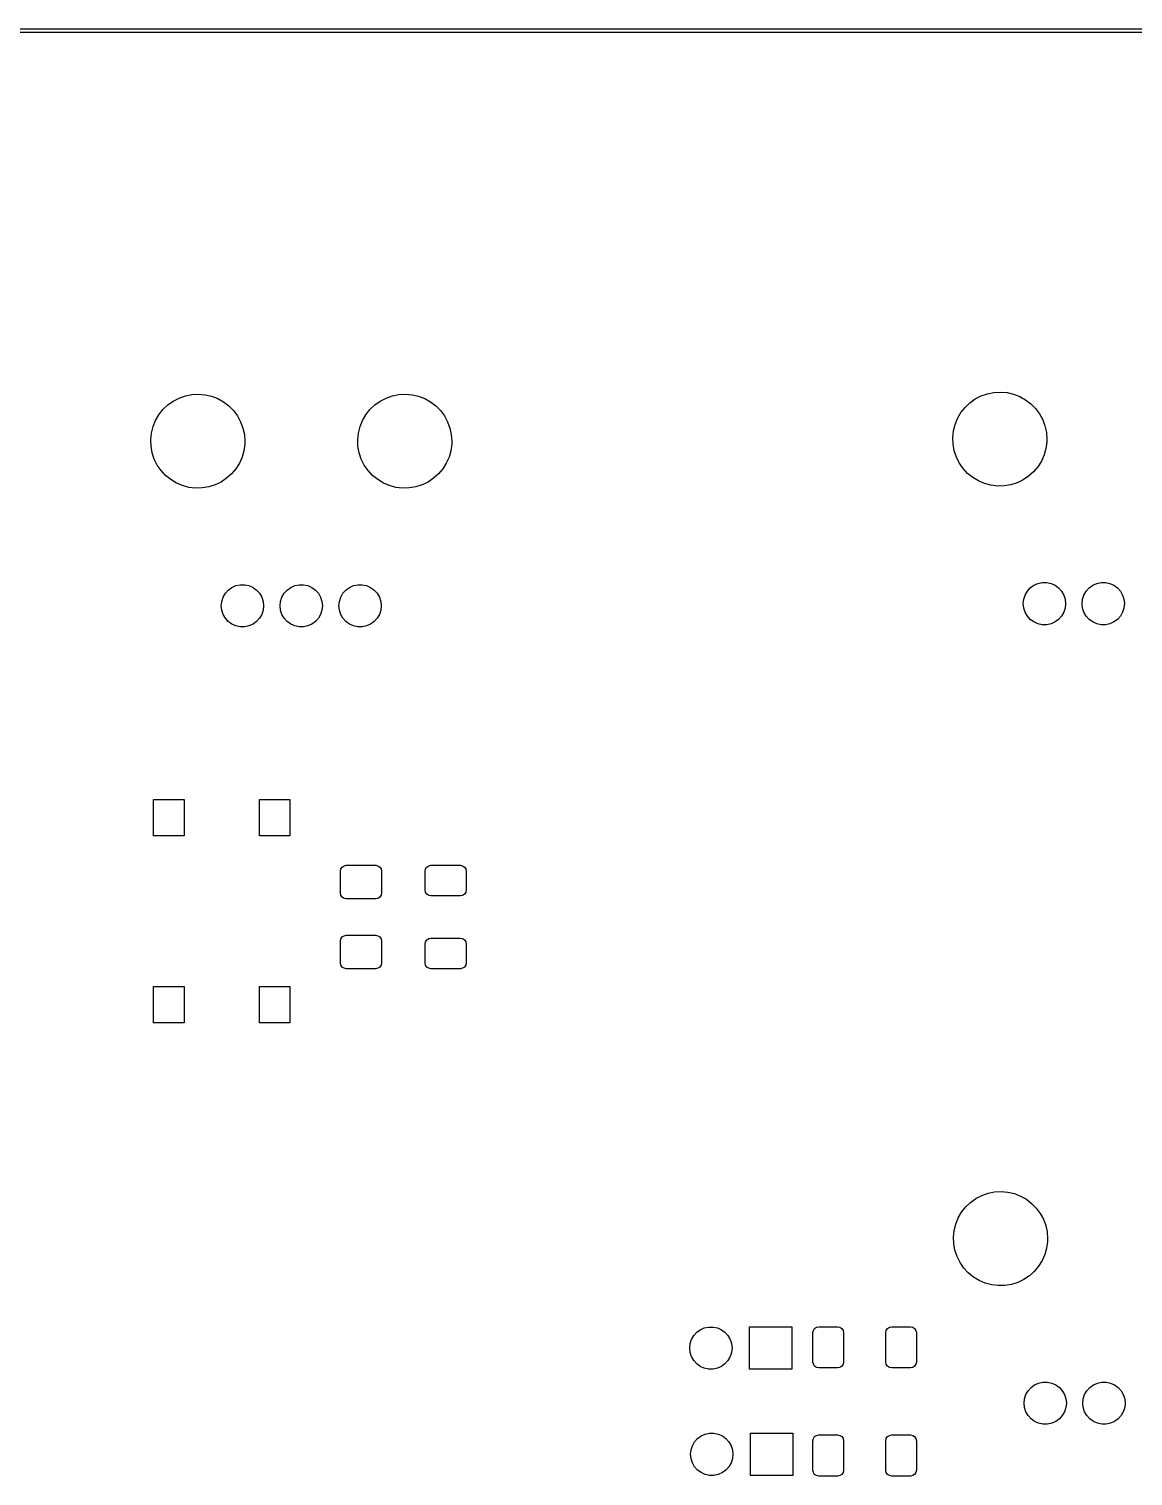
# Model space of a CAD drawing. Extents: x 0 to 360, y 0 to 260.
# Drawn here: x 84.3 to 131.2, y 198.5 to 260.1 of the extents above; entities that cross this region are included whole.
import ezdxf

# ---------------------------------------------------------------- set-up
doc = ezdxf.new("R2010")
doc.units = 0
doc.layers.add('BLACK', color=7, linetype='CONTINUOUS')

msp = doc.modelspace()

# ---------------------------------------------------------------- linework, layer by layer
at = {"layer": 'BLACK', "linetype": 'CONTINUOUS'}
for p, q in [((0, 260.075), (360, 260.075)), ((359.925, 259.925), (0.075, 259.925)), ((90.415, 244.245), (90.6657, 244.376)), ((90.6657, 244.376), (90.9323, 244.469)), ((90.9323, 244.469), (91.2093, 244.524)), ((91.2093, 244.524), (91.4914, 244.54)), ((91.4914, 244.54), (91.7729, 244.515)), ((91.7729, 244.515), (92.0481, 244.452)), ((92.0481, 244.452), (92.3116, 244.35)), ((99.215, 244.245), (99.4657, 244.376)), ((99.4657, 244.376), (99.7323, 244.469)), ((99.7323, 244.469), (100.009, 244.524)), ((100.009, 244.524), (100.291, 244.54)), ((100.291, 244.54), (100.573, 244.515)), ((100.573, 244.515), (100.848, 244.452)), ((100.848, 244.452), (101.112, 244.35)), ((124.515, 244.335), (124.766, 244.466)), ((124.766, 244.466), (125.032, 244.559)), ((125.032, 244.559), (125.309, 244.614)), ((125.309, 244.614), (125.591, 244.63)), ((125.591, 244.63), (125.873, 244.605)), ((125.873, 244.605), (126.148, 244.542)), ((126.148, 244.542), (126.412, 244.44)), ((126.412, 244.44), (126.658, 244.302)), ((89.8058, 243.664), (89.9807, 243.886)), ((89.9807, 243.886), (90.1852, 244.081)), ((90.1852, 244.081), (90.415, 244.245)), ((92.3116, 244.35), (92.558, 244.212)), ((92.558, 244.212), (92.7826, 244.04)), ((92.7826, 244.04), (92.9808, 243.839)), ((92.9808, 243.839), (93.1487, 243.612)), ((98.6058, 243.664), (98.7807, 243.886)), ((98.7807, 243.886), (98.9852, 244.081)), ((98.9852, 244.081), (99.215, 244.245)), ((101.112, 244.35), (101.358, 244.212)), ((101.358, 244.212), (101.583, 244.04)), ((101.583, 244.04), (101.781, 243.839)), ((101.781, 243.839), (101.949, 243.612)), ((123.906, 243.754), (124.081, 243.976)), ((124.081, 243.976), (124.285, 244.171)), ((124.285, 244.171), (124.515, 244.335)), ((126.658, 244.302), (126.883, 244.13)), ((126.883, 244.13), (127.081, 243.929)), ((127.081, 243.929), (127.249, 243.702)), ((89.4898, 242.884), (89.5579, 243.158)), ((89.5579, 243.158), (89.6639, 243.42)), ((89.6639, 243.42), (89.8058, 243.664)), ((93.1487, 243.612), (93.2828, 243.363)), ((93.2828, 243.363), (93.3806, 243.098)), ((98.2898, 242.884), (98.3579, 243.158)), ((98.3579, 243.158), (98.4639, 243.42)), ((98.4639, 243.42), (98.6058, 243.664)), ((101.949, 243.612), (102.083, 243.363)), ((102.083, 243.363), (102.181, 243.098)), ((123.59, 242.974), (123.658, 243.248)), ((123.658, 243.248), (123.764, 243.51)), ((123.764, 243.51), (123.906, 243.754)), ((127.249, 243.702), (127.383, 243.453)), ((127.383, 243.453), (127.481, 243.188)), ((127.481, 243.188), (127.54, 242.912)), ((89.461, 242.603), (89.4898, 242.884)), ((89.4721, 242.321), (89.461, 242.603)), ((93.3806, 243.098), (93.44, 242.822)), ((93.44, 242.822), (93.46, 242.54)), ((93.46, 242.54), (93.4561, 242.414)), ((98.261, 242.603), (98.2898, 242.884)), ((98.2721, 242.321), (98.261, 242.603)), ((102.181, 243.098), (102.24, 242.822)), ((102.24, 242.822), (102.26, 242.54)), ((102.26, 242.54), (102.256, 242.414)), ((123.561, 242.693), (123.59, 242.974)), ((123.572, 242.411), (123.561, 242.693)), ((127.54, 242.912), (127.56, 242.63)), ((127.56, 242.63), (127.556, 242.504)), ((89.5228, 242.043), (89.4721, 242.321)), ((89.6122, 241.775), (89.5228, 242.043)), ((93.4184, 242.134), (93.3418, 241.863)), ((93.4561, 242.414), (93.4184, 242.134)), ((98.3228, 242.043), (98.2721, 242.321)), ((98.4122, 241.775), (98.3228, 242.043)), ((102.218, 242.134), (102.142, 241.863)), ((102.256, 242.414), (102.218, 242.134)), ((123.623, 242.133), (123.572, 242.411)), ((123.712, 241.865), (123.623, 242.133)), ((127.442, 241.953), (127.328, 241.694)), ((127.518, 242.224), (127.442, 241.953)), ((127.556, 242.504), (127.518, 242.224)), ((89.7385, 241.522), (89.6122, 241.775)), ((89.8991, 241.29), (89.7385, 241.522)), ((93.078, 241.364), (92.8963, 241.148)), ((93.2275, 241.604), (93.078, 241.364)), ((93.3418, 241.863), (93.2275, 241.604)), ((98.5385, 241.522), (98.4122, 241.775)), ((98.6991, 241.29), (98.5385, 241.522)), ((101.878, 241.364), (101.696, 241.148)), ((102.028, 241.604), (101.878, 241.364)), ((102.142, 241.863), (102.028, 241.604)), ((123.839, 241.612), (123.712, 241.865)), ((123.999, 241.38), (123.839, 241.612)), ((124.191, 241.172), (123.999, 241.38)), ((127.178, 241.454), (126.996, 241.238)), ((127.328, 241.694), (127.178, 241.454)), ((90.0909, 241.082), (89.8991, 241.29)), ((90.31, 240.904), (90.0909, 241.082)), ((90.552, 240.758), (90.31, 240.904)), ((90.8122, 240.648), (90.552, 240.758)), ((92.4509, 240.803), (92.1962, 240.68)), ((92.6858, 240.96), (92.4509, 240.803)), ((92.8963, 241.148), (92.6858, 240.96)), ((98.8909, 241.082), (98.6991, 241.29)), ((99.11, 240.904), (98.8909, 241.082)), ((99.352, 240.758), (99.11, 240.904)), ((99.6122, 240.648), (99.352, 240.758)), ((101.251, 240.803), (100.996, 240.68)), ((101.486, 240.96), (101.251, 240.803)), ((101.696, 241.148), (101.486, 240.96)), ((124.41, 240.994), (124.191, 241.172)), ((124.652, 240.848), (124.41, 240.994)), ((124.912, 240.738), (124.652, 240.848)), ((125.185, 240.665), (124.912, 240.738)), ((126.027, 240.685), (125.748, 240.639)), ((126.296, 240.77), (126.027, 240.685)), ((126.551, 240.893), (126.296, 240.77)), ((126.786, 241.05), (126.551, 240.893)), ((126.996, 241.238), (126.786, 241.05)), ((91.0852, 240.575), (90.8122, 240.648)), ((91.3658, 240.542), (91.0852, 240.575)), ((91.6482, 240.549), (91.3658, 240.542)), ((91.9269, 240.595), (91.6482, 240.549)), ((92.1962, 240.68), (91.9269, 240.595)), ((99.8852, 240.575), (99.6122, 240.648)), ((100.166, 240.542), (99.8852, 240.575)), ((100.448, 240.549), (100.166, 240.542)), ((100.727, 240.595), (100.448, 240.549)), ((100.996, 240.68), (100.727, 240.595)), ((125.466, 240.632), (125.185, 240.665)), ((125.748, 240.639), (125.466, 240.632)), ((92.91, 236.319), (93.0819, 236.396)), ((93.0819, 236.396), (93.2659, 236.435)), ((93.2659, 236.435), (93.4541, 236.435)), ((93.4541, 236.435), (93.6381, 236.396)), ((93.6381, 236.396), (93.81, 236.319)), ((95.41, 236.319), (95.5819, 236.396)), ((95.5819, 236.396), (95.7659, 236.435)), ((95.7659, 236.435), (95.9541, 236.435)), ((95.9541, 236.435), (96.1381, 236.396)), ((96.1381, 236.396), (96.31, 236.319)), ((97.91, 236.319), (98.0819, 236.396)), ((98.0819, 236.396), (98.2659, 236.435)), ((98.2659, 236.435), (98.4541, 236.435)), ((98.4541, 236.435), (98.6381, 236.396)), ((98.6381, 236.396), (98.81, 236.319)), ((126.858, 236.299), (127.01, 236.409)), ((127.01, 236.409), (127.182, 236.486)), ((127.182, 236.486), (127.366, 236.525)), ((127.366, 236.525), (127.554, 236.525)), ((127.554, 236.525), (127.738, 236.486)), ((127.738, 236.486), (127.91, 236.409)), ((127.91, 236.409), (128.062, 236.299)), ((129.358, 236.299), (129.51, 236.409)), ((129.51, 236.409), (129.682, 236.486)), ((129.682, 236.486), (129.866, 236.525)), ((129.866, 236.525), (130.054, 236.525)), ((130.054, 236.525), (130.238, 236.486)), ((130.238, 236.486), (130.41, 236.409)), ((130.41, 236.409), (130.562, 236.299)), ((92.4797, 235.727), (92.5378, 235.906)), ((92.5378, 235.906), (92.6319, 236.069)), ((92.6319, 236.069), (92.7578, 236.209)), ((92.7578, 236.209), (92.91, 236.319)), ((93.81, 236.319), (93.9622, 236.209)), ((93.9622, 236.209), (94.0881, 236.069)), ((94.0881, 236.069), (94.1822, 235.906)), ((94.1822, 235.906), (94.2403, 235.727)), ((94.9797, 235.727), (95.0378, 235.906)), ((95.0378, 235.906), (95.1319, 236.069)), ((95.1319, 236.069), (95.2578, 236.209)), ((95.2578, 236.209), (95.41, 236.319)), ((96.31, 236.319), (96.4622, 236.209)), ((96.4622, 236.209), (96.5881, 236.069)), ((96.5881, 236.069), (96.6822, 235.906)), ((96.6822, 235.906), (96.7403, 235.727)), ((97.4797, 235.727), (97.5378, 235.906)), ((97.5378, 235.906), (97.6319, 236.069)), ((97.6319, 236.069), (97.7578, 236.209)), ((97.7578, 236.209), (97.91, 236.319)), ((98.81, 236.319), (98.9622, 236.209)), ((98.9622, 236.209), (99.0881, 236.069)), ((99.0881, 236.069), (99.1822, 235.906)), ((99.1822, 235.906), (99.2403, 235.727)), ((126.56, 235.63), (126.58, 235.817)), ((126.58, 235.817), (126.638, 235.996)), ((126.638, 235.996), (126.732, 236.159)), ((126.732, 236.159), (126.858, 236.299)), ((128.062, 236.299), (128.188, 236.159)), ((128.188, 236.159), (128.282, 235.996)), ((128.282, 235.996), (128.34, 235.817)), ((128.34, 235.817), (128.36, 235.63)), ((129.06, 235.63), (129.08, 235.817)), ((129.08, 235.817), (129.138, 235.996)), ((129.138, 235.996), (129.232, 236.159)), ((129.232, 236.159), (129.358, 236.299)), ((130.562, 236.299), (130.688, 236.159)), ((130.688, 236.159), (130.782, 235.996)), ((130.782, 235.996), (130.84, 235.817)), ((130.84, 235.817), (130.86, 235.63)), ((92.46, 235.54), (92.4797, 235.727)), ((92.4797, 235.353), (92.46, 235.54)), ((92.5378, 235.174), (92.4797, 235.353)), ((92.6319, 235.011), (92.5378, 235.174)), ((94.1822, 235.174), (94.0881, 235.011)), ((94.2403, 235.353), (94.1822, 235.174)), ((94.2403, 235.727), (94.26, 235.54)), ((94.26, 235.54), (94.2403, 235.353)), ((94.96, 235.54), (94.9797, 235.727)), ((94.9797, 235.353), (94.96, 235.54)), ((95.0378, 235.174), (94.9797, 235.353)), ((95.1319, 235.011), (95.0378, 235.174)), ((96.6822, 235.174), (96.5881, 235.011)), ((96.7403, 235.353), (96.6822, 235.174)), ((96.7403, 235.727), (96.76, 235.54)), ((96.76, 235.54), (96.7403, 235.353)), ((97.46, 235.54), (97.4797, 235.727)), ((97.4797, 235.353), (97.46, 235.54)), ((97.5378, 235.174), (97.4797, 235.353)), ((97.6319, 235.011), (97.5378, 235.174)), ((99.1822, 235.174), (99.0881, 235.011)), ((99.2403, 235.353), (99.1822, 235.174)), ((99.2403, 235.727), (99.26, 235.54)), ((99.26, 235.54), (99.2403, 235.353)), ((126.58, 235.443), (126.56, 235.63)), ((126.638, 235.264), (126.58, 235.443)), ((126.732, 235.101), (126.638, 235.264)), ((128.282, 235.264), (128.188, 235.101)), ((128.34, 235.443), (128.282, 235.264)), ((128.36, 235.63), (128.34, 235.443)), ((129.08, 235.443), (129.06, 235.63)), ((129.138, 235.264), (129.08, 235.443)), ((129.232, 235.101), (129.138, 235.264)), ((130.782, 235.264), (130.688, 235.101)), ((130.84, 235.443), (130.782, 235.264)), ((130.86, 235.63), (130.84, 235.443)), ((92.7578, 234.871), (92.6319, 235.011)), ((92.91, 234.761), (92.7578, 234.871)), ((93.0819, 234.684), (92.91, 234.761)), ((93.2659, 234.645), (93.0819, 234.684)), ((93.4541, 234.645), (93.2659, 234.645)), ((93.6381, 234.684), (93.4541, 234.645)), ((93.81, 234.761), (93.6381, 234.684)), ((93.9622, 234.871), (93.81, 234.761)), ((94.0881, 235.011), (93.9622, 234.871)), ((95.2578, 234.871), (95.1319, 235.011)), ((95.41, 234.761), (95.2578, 234.871)), ((95.5819, 234.684), (95.41, 234.761)), ((95.7659, 234.645), (95.5819, 234.684)), ((95.9541, 234.645), (95.7659, 234.645)), ((96.1381, 234.684), (95.9541, 234.645)), ((96.31, 234.761), (96.1381, 234.684)), ((96.4622, 234.871), (96.31, 234.761)), ((96.5881, 235.011), (96.4622, 234.871)), ((97.7578, 234.871), (97.6319, 235.011)), ((97.91, 234.761), (97.7578, 234.871)), ((98.0819, 234.684), (97.91, 234.761)), ((98.2659, 234.645), (98.0819, 234.684)), ((98.4541, 234.645), (98.2659, 234.645)), ((98.6381, 234.684), (98.4541, 234.645)), ((98.81, 234.761), (98.6381, 234.684)), ((98.9622, 234.871), (98.81, 234.761)), ((99.0881, 235.011), (98.9622, 234.871)), ((126.858, 234.961), (126.732, 235.101)), ((127.01, 234.851), (126.858, 234.961)), ((127.182, 234.774), (127.01, 234.851)), ((127.366, 234.735), (127.182, 234.774)), ((127.554, 234.735), (127.366, 234.735)), ((127.738, 234.774), (127.554, 234.735)), ((127.91, 234.851), (127.738, 234.774)), ((128.062, 234.961), (127.91, 234.851)), ((128.188, 235.101), (128.062, 234.961)), ((129.358, 234.961), (129.232, 235.101)), ((129.51, 234.851), (129.358, 234.961)), ((129.682, 234.774), (129.51, 234.851)), ((129.866, 234.735), (129.682, 234.774)), ((130.054, 234.735), (129.866, 234.735)), ((130.238, 234.774), (130.054, 234.735)), ((130.41, 234.851), (130.238, 234.774)), ((130.562, 234.961), (130.41, 234.851)), ((130.688, 235.101), (130.562, 234.961)), ((89.58, 225.75), (89.58, 227.3)), ((89.58, 227.3), (90.88, 227.3)), ((90.88, 227.3), (90.88, 225.75)), ((94.08, 225.75), (94.08, 227.3)), ((94.08, 227.3), (95.38, 227.3)), ((95.38, 227.3), (95.38, 225.75)), ((90.88, 225.75), (89.58, 225.75)), ((95.38, 225.75), (94.08, 225.75)), ((97.525, 224.25), (97.544, 224.346)), ((97.525, 223.325), (97.525, 224.25)), ((97.544, 224.346), (97.5982, 224.427)), ((97.5982, 224.427), (97.6793, 224.481)), ((97.6793, 224.481), (97.775, 224.5)), ((97.775, 224.5), (99.025, 224.5)), ((99.025, 224.5), (99.1207, 224.481)), ((99.1207, 224.481), (99.2018, 224.427)), ((99.2018, 224.427), (99.256, 224.346)), ((99.256, 224.346), (99.275, 224.25)), ((99.275, 224.25), (99.275, 223.325)), ((101.125, 224.25), (101.144, 224.346)), ((101.125, 223.45), (101.125, 224.25)), ((101.144, 224.346), (101.198, 224.427)), ((101.198, 224.427), (101.279, 224.481)), ((101.279, 224.481), (101.375, 224.5)), ((101.375, 224.5), (102.625, 224.5)), ((102.625, 224.5), (102.721, 224.481)), ((102.721, 224.481), (102.802, 224.427)), ((102.802, 224.427), (102.856, 224.346)), ((102.856, 224.346), (102.875, 224.25)), ((102.875, 224.25), (102.875, 223.45)), ((101.144, 223.354), (101.125, 223.45)), ((102.875, 223.45), (102.856, 223.354)), ((97.544, 223.229), (97.525, 223.325)), ((97.5982, 223.148), (97.544, 223.229)), ((97.6793, 223.094), (97.5982, 223.148)), ((97.775, 223.075), (97.6793, 223.094)), ((99.025, 223.075), (97.775, 223.075)), ((99.1207, 223.094), (99.025, 223.075)), ((99.2018, 223.148), (99.1207, 223.094)), ((99.256, 223.229), (99.2018, 223.148)), ((99.275, 223.325), (99.256, 223.229)), ((101.198, 223.273), (101.144, 223.354)), ((101.279, 223.219), (101.198, 223.273)), ((101.375, 223.2), (101.279, 223.219)), ((102.625, 223.2), (101.375, 223.2)), ((102.721, 223.219), (102.625, 223.2)), ((102.802, 223.273), (102.721, 223.219)), ((102.856, 223.354), (102.802, 223.273)), ((97.525, 221.275), (97.544, 221.371)), ((97.525, 220.35), (97.525, 221.275)), ((97.544, 221.371), (97.5982, 221.452)), ((97.5982, 221.452), (97.6793, 221.506)), ((97.6793, 221.506), (97.775, 221.525)), ((97.775, 221.525), (99.025, 221.525)), ((99.025, 221.525), (99.1207, 221.506)), ((99.1207, 221.506), (99.2018, 221.452)), ((99.2018, 221.452), (99.256, 221.371)), ((99.256, 221.371), (99.275, 221.275)), ((99.275, 221.275), (99.275, 220.35)), ((101.125, 221.15), (101.144, 221.246)), ((101.125, 220.35), (101.125, 221.15)), ((101.144, 221.246), (101.198, 221.327)), ((101.198, 221.327), (101.279, 221.381)), ((101.279, 221.381), (101.375, 221.4)), ((101.375, 221.4), (102.625, 221.4)), ((102.625, 221.4), (102.721, 221.381)), ((102.721, 221.381), (102.802, 221.327)), ((102.802, 221.327), (102.856, 221.246)), ((102.856, 221.246), (102.875, 221.15)), ((102.875, 221.15), (102.875, 220.35)), ((97.544, 220.254), (97.525, 220.35)), ((97.5982, 220.173), (97.544, 220.254)), ((97.6793, 220.119), (97.5982, 220.173)), ((97.775, 220.1), (97.6793, 220.119)), ((99.025, 220.1), (97.775, 220.1)), ((99.1207, 220.119), (99.025, 220.1)), ((99.2018, 220.173), (99.1207, 220.119)), ((99.256, 220.254), (99.2018, 220.173)), ((99.275, 220.35), (99.256, 220.254)), ((101.144, 220.254), (101.125, 220.35)), ((101.198, 220.173), (101.144, 220.254)), ((101.279, 220.119), (101.198, 220.173)), ((101.375, 220.1), (101.279, 220.119)), ((102.625, 220.1), (101.375, 220.1)), ((102.721, 220.119), (102.625, 220.1)), ((102.802, 220.173), (102.721, 220.119)), ((102.856, 220.254), (102.802, 220.173)), ((102.875, 220.35), (102.856, 220.254)), ((89.58, 217.8), (89.58, 219.35)), ((89.58, 219.35), (90.88, 219.35)), ((90.88, 219.35), (90.88, 217.8)), ((94.08, 217.8), (94.08, 219.35)), ((94.08, 219.35), (95.38, 219.35)), ((95.38, 219.35), (95.38, 217.8)), ((90.88, 217.8), (89.58, 217.8)), ((95.38, 217.8), (94.08, 217.8)), ((124.796, 210.456), (125.062, 210.549)), ((125.062, 210.549), (125.339, 210.604)), ((125.339, 210.604), (125.621, 210.62)), ((125.621, 210.62), (125.903, 210.595)), ((125.903, 210.595), (126.178, 210.532)), ((126.178, 210.532), (126.442, 210.43)), ((123.936, 209.744), (124.111, 209.966)), ((124.111, 209.966), (124.315, 210.161)), ((124.315, 210.161), (124.545, 210.325)), ((124.545, 210.325), (124.796, 210.456)), ((126.442, 210.43), (126.688, 210.292)), ((126.688, 210.292), (126.913, 210.12)), ((126.913, 210.12), (127.111, 209.919)), ((127.111, 209.919), (127.279, 209.692)), ((123.688, 209.238), (123.794, 209.5)), ((123.794, 209.5), (123.936, 209.744)), ((127.279, 209.692), (127.413, 209.443)), ((127.413, 209.443), (127.511, 209.178)), ((123.591, 208.683), (123.62, 208.964)), ((123.602, 208.401), (123.591, 208.683)), ((123.62, 208.964), (123.688, 209.238)), ((127.511, 209.178), (127.57, 208.902)), ((127.57, 208.902), (127.59, 208.62)), ((123.653, 208.123), (123.602, 208.401)), ((123.742, 207.855), (123.653, 208.123)), ((127.548, 208.214), (127.472, 207.943)), ((127.586, 208.494), (127.548, 208.214)), ((127.59, 208.62), (127.586, 208.494)), ((123.869, 207.602), (123.742, 207.855)), ((124.029, 207.37), (123.869, 207.602)), ((127.208, 207.444), (127.026, 207.228)), ((127.358, 207.684), (127.208, 207.444)), ((127.472, 207.943), (127.358, 207.684)), ((124.221, 207.162), (124.029, 207.37)), ((124.44, 206.984), (124.221, 207.162)), ((124.682, 206.838), (124.44, 206.984)), ((124.942, 206.728), (124.682, 206.838)), ((126.581, 206.883), (126.326, 206.76)), ((126.816, 207.04), (126.581, 206.883)), ((127.026, 207.228), (126.816, 207.04)), ((125.215, 206.655), (124.942, 206.728)), ((125.496, 206.622), (125.215, 206.655)), ((125.778, 206.629), (125.496, 206.622)), ((126.057, 206.675), (125.778, 206.629)), ((126.326, 206.76), (126.057, 206.675)), ((112.452, 204.331), (112.546, 204.494)), ((112.546, 204.494), (112.672, 204.634)), ((112.672, 204.634), (112.824, 204.745)), ((112.824, 204.745), (112.996, 204.821)), ((112.996, 204.821), (113.18, 204.86)), ((113.18, 204.86), (113.368, 204.86)), ((113.368, 204.86), (113.552, 204.821)), ((113.552, 204.821), (113.724, 204.745)), ((113.724, 204.745), (113.876, 204.634)), ((113.876, 204.634), (114.002, 204.494)), ((114.002, 204.494), (114.096, 204.331)), ((114.914, 203.065), (114.914, 204.865)), ((114.914, 204.865), (116.714, 204.865)), ((116.714, 204.865), (116.714, 203.065)), ((117.613, 204.62), (117.632, 204.715)), ((117.613, 203.37), (117.613, 204.62)), ((117.632, 204.715), (117.687, 204.796)), ((117.687, 204.796), (117.768, 204.851)), ((117.768, 204.851), (117.863, 204.87)), ((117.863, 204.87), (118.663, 204.87)), ((118.663, 204.87), (118.759, 204.851)), ((118.759, 204.851), (118.84, 204.796)), ((118.84, 204.796), (118.894, 204.715)), ((118.894, 204.715), (118.913, 204.62)), ((118.913, 204.62), (118.913, 203.37)), ((120.713, 204.62), (120.732, 204.715)), ((120.713, 203.37), (120.713, 204.62)), ((120.732, 204.715), (120.787, 204.796)), ((120.787, 204.796), (120.868, 204.851)), ((120.868, 204.851), (120.963, 204.87)), ((120.963, 204.87), (121.763, 204.87)), ((121.763, 204.87), (121.859, 204.851)), ((121.859, 204.851), (121.94, 204.796)), ((121.94, 204.796), (121.994, 204.715)), ((121.994, 204.715), (122.013, 204.62)), ((122.013, 204.62), (122.013, 203.37)), ((112.374, 203.965), (112.394, 204.153)), ((112.394, 203.778), (112.374, 203.965)), ((112.394, 204.153), (112.452, 204.331)), ((112.452, 203.599), (112.394, 203.778)), ((114.096, 204.331), (114.155, 204.153)), ((114.155, 203.778), (114.096, 203.599)), ((114.155, 204.153), (114.174, 203.965)), ((114.174, 203.965), (114.155, 203.778)), ((112.546, 203.436), (112.452, 203.599)), ((112.672, 203.297), (112.546, 203.436)), ((112.824, 203.186), (112.672, 203.297)), ((112.996, 203.109), (112.824, 203.186)), ((113.724, 203.186), (113.552, 203.109)), ((113.876, 203.297), (113.724, 203.186)), ((114.002, 203.436), (113.876, 203.297)), ((114.096, 203.599), (114.002, 203.436)), ((117.632, 203.274), (117.613, 203.37)), ((117.687, 203.193), (117.632, 203.274)), ((117.768, 203.139), (117.687, 203.193)), ((117.863, 203.12), (117.768, 203.139)), ((118.759, 203.139), (118.663, 203.12)), ((118.84, 203.193), (118.759, 203.139)), ((118.894, 203.274), (118.84, 203.193)), ((118.913, 203.37), (118.894, 203.274)), ((120.732, 203.274), (120.713, 203.37)), ((120.787, 203.193), (120.732, 203.274)), ((120.868, 203.139), (120.787, 203.193)), ((120.963, 203.12), (120.868, 203.139)), ((121.859, 203.139), (121.763, 203.12)), ((121.94, 203.193), (121.859, 203.139)), ((121.994, 203.274), (121.94, 203.193)), ((122.013, 203.37), (121.994, 203.274)), ((113.18, 203.07), (112.996, 203.109)), ((113.368, 203.07), (113.18, 203.07)), ((113.552, 203.109), (113.368, 203.07)), ((116.714, 203.065), (114.914, 203.065)), ((118.663, 203.12), (117.863, 203.12)), ((121.763, 203.12), (120.963, 203.12)), ((126.61, 201.807), (126.668, 201.986)), ((126.668, 201.986), (126.762, 202.149)), ((126.762, 202.149), (126.888, 202.289)), ((126.888, 202.289), (127.04, 202.399)), ((127.04, 202.399), (127.212, 202.476)), ((127.212, 202.476), (127.396, 202.515)), ((127.396, 202.515), (127.584, 202.515)), ((127.584, 202.515), (127.768, 202.476)), ((127.768, 202.476), (127.94, 202.399)), ((127.94, 202.399), (128.092, 202.289)), ((128.092, 202.289), (128.218, 202.149)), ((128.218, 202.149), (128.312, 201.986)), ((128.312, 201.986), (128.37, 201.807)), ((129.11, 201.807), (129.168, 201.986)), ((129.168, 201.986), (129.262, 202.149)), ((129.262, 202.149), (129.388, 202.289)), ((129.388, 202.289), (129.54, 202.399)), ((129.54, 202.399), (129.712, 202.476)), ((129.712, 202.476), (129.896, 202.515)), ((129.896, 202.515), (130.084, 202.515)), ((130.084, 202.515), (130.268, 202.476)), ((130.268, 202.476), (130.44, 202.399)), ((130.44, 202.399), (130.592, 202.289)), ((130.592, 202.289), (130.718, 202.149)), ((130.718, 202.149), (130.812, 201.986)), ((130.812, 201.986), (130.87, 201.807)), ((126.59, 201.62), (126.61, 201.807)), ((126.61, 201.433), (126.59, 201.62)), ((126.668, 201.254), (126.61, 201.433)), ((128.37, 201.433), (128.312, 201.254)), ((128.37, 201.807), (128.39, 201.62)), ((128.39, 201.62), (128.37, 201.433)), ((129.09, 201.62), (129.11, 201.807)), ((129.11, 201.433), (129.09, 201.62)), ((129.168, 201.254), (129.11, 201.433)), ((130.87, 201.433), (130.812, 201.254)), ((130.87, 201.807), (130.89, 201.62)), ((130.89, 201.62), (130.87, 201.433)), ((126.762, 201.091), (126.668, 201.254)), ((126.888, 200.951), (126.762, 201.091)), ((127.04, 200.841), (126.888, 200.951)), ((127.212, 200.764), (127.04, 200.841)), ((127.396, 200.725), (127.212, 200.764)), ((127.584, 200.725), (127.396, 200.725)), ((127.768, 200.764), (127.584, 200.725)), ((127.94, 200.841), (127.768, 200.764)), ((128.092, 200.951), (127.94, 200.841)), ((128.218, 201.091), (128.092, 200.951)), ((128.312, 201.254), (128.218, 201.091)), ((129.262, 201.091), (129.168, 201.254)), ((129.388, 200.951), (129.262, 201.091)), ((129.54, 200.841), (129.388, 200.951)), ((129.712, 200.764), (129.54, 200.841)), ((129.896, 200.725), (129.712, 200.764)), ((130.084, 200.725), (129.896, 200.725)), ((130.268, 200.764), (130.084, 200.725)), ((130.44, 200.841), (130.268, 200.764)), ((130.592, 200.951), (130.44, 200.841)), ((130.718, 201.091), (130.592, 200.951)), ((130.812, 201.254), (130.718, 201.091)), ((112.586, 199.974), (112.712, 200.114)), ((112.712, 200.114), (112.864, 200.225)), ((112.864, 200.225), (113.036, 200.301)), ((113.036, 200.301), (113.22, 200.34)), ((113.22, 200.34), (113.408, 200.34)), ((113.408, 200.34), (113.592, 200.301)), ((113.592, 200.301), (113.764, 200.225)), ((113.764, 200.225), (113.916, 200.114)), ((113.916, 200.114), (114.042, 199.974)), ((114.954, 198.545), (114.954, 200.345)), ((114.954, 200.345), (116.754, 200.345)), ((116.754, 200.345), (116.754, 198.545)), ((117.613, 200.02), (117.632, 200.115)), ((117.632, 200.115), (117.687, 200.196)), ((117.687, 200.196), (117.768, 200.251)), ((117.768, 200.251), (117.863, 200.27)), ((117.863, 200.27), (118.663, 200.27)), ((118.663, 200.27), (118.759, 200.251)), ((118.759, 200.251), (118.84, 200.196)), ((118.84, 200.196), (118.894, 200.115)), ((118.894, 200.115), (118.913, 200.02)), ((120.713, 200.02), (120.732, 200.115)), ((120.732, 200.115), (120.787, 200.196)), ((120.787, 200.196), (120.868, 200.251)), ((120.868, 200.251), (120.963, 200.27)), ((120.963, 200.27), (121.763, 200.27)), ((121.763, 200.27), (121.859, 200.251)), ((121.859, 200.251), (121.94, 200.196)), ((121.94, 200.196), (121.994, 200.115)), ((121.994, 200.115), (122.013, 200.02)), ((112.414, 199.445), (112.434, 199.633)), ((112.434, 199.258), (112.414, 199.445)), ((112.434, 199.633), (112.492, 199.811)), ((112.492, 199.811), (112.586, 199.974)), ((114.042, 199.974), (114.136, 199.811)), ((114.136, 199.811), (114.195, 199.633)), ((114.195, 199.633), (114.214, 199.445)), ((114.214, 199.445), (114.195, 199.258)), ((117.613, 198.77), (117.613, 200.02)), ((118.913, 200.02), (118.913, 198.77)), ((120.713, 198.77), (120.713, 200.02)), ((122.013, 200.02), (122.013, 198.77)), ((112.492, 199.079), (112.434, 199.258)), ((112.586, 198.916), (112.492, 199.079)), ((112.712, 198.777), (112.586, 198.916)), ((114.042, 198.916), (113.916, 198.777)), ((114.136, 199.079), (114.042, 198.916)), ((114.195, 199.258), (114.136, 199.079)), ((112.864, 198.666), (112.712, 198.777)), ((113.036, 198.589), (112.864, 198.666)), ((113.22, 198.55), (113.036, 198.589)), ((113.408, 198.55), (113.22, 198.55)), ((113.592, 198.589), (113.408, 198.55)), ((113.764, 198.666), (113.592, 198.589)), ((113.916, 198.777), (113.764, 198.666)), ((116.754, 198.545), (114.954, 198.545)), ((117.632, 198.674), (117.613, 198.77)), ((117.687, 198.593), (117.632, 198.674)), ((117.768, 198.539), (117.687, 198.593)), ((117.863, 198.52), (117.768, 198.539)), ((118.663, 198.52), (117.863, 198.52)), ((118.759, 198.539), (118.663, 198.52)), ((118.84, 198.593), (118.759, 198.539)), ((118.894, 198.674), (118.84, 198.593)), ((118.913, 198.77), (118.894, 198.674)), ((120.732, 198.674), (120.713, 198.77)), ((120.787, 198.593), (120.732, 198.674)), ((120.868, 198.539), (120.787, 198.593)), ((120.963, 198.52), (120.868, 198.539)), ((121.763, 198.52), (120.963, 198.52)), ((121.859, 198.539), (121.763, 198.52)), ((121.94, 198.593), (121.859, 198.539)), ((121.994, 198.674), (121.94, 198.593)), ((122.013, 198.77), (121.994, 198.674))]:
    msp.add_line(p, q, dxfattribs=at)

doc.saveas('drawing.dxf')
